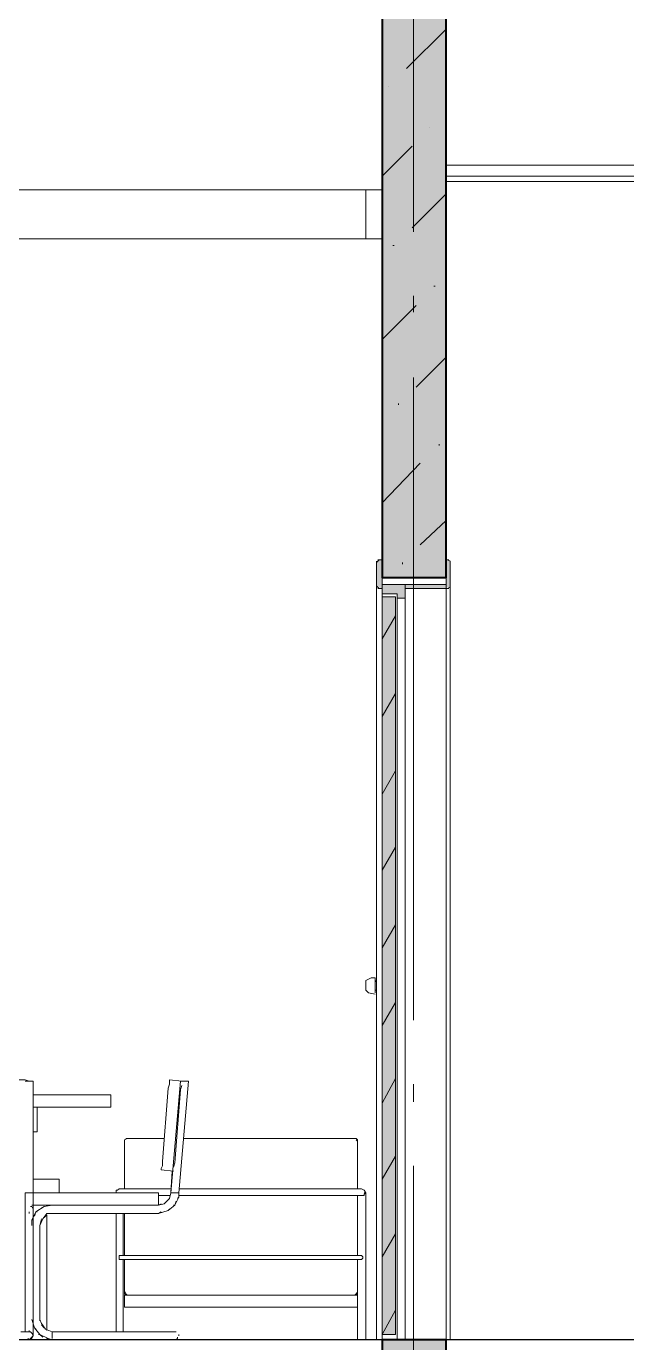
# Model space of a CAD drawing. Header units: millimetres. Extents: x -6983 to 114033, y -5968 to 36007.
# Drawn here: x 84775 to 86640, y 2094 to 6187 of the extents above; entities that cross this region are included whole.
import ezdxf

# ---------------------------------------------------------------- set-up
doc = ezdxf.new("R2010")
doc.units = ezdxf.units.MM
doc.layers.add('PDF _Геометрия', color=7, linetype='Continuous')
doc.layers.add('PDF _Сплошная заливка', color=7, linetype='Continuous', true_color=0xffffff)

msp = doc.modelspace()

# ---------------------------------------------------------------- hatches: boundary and pattern name
at = {"layer": 'PDF _Сплошная заливка', "transparency": 33554559}
h = msp.add_hatch(color=256, dxfattribs=at)
h.paths.add_polyline_path([(86079.3, 1835.4), (85880.3, 1835.4), (85880.3, 235.2), (86079.3, 235.2)])
h.paths.add_polyline_path([(85880.3, 4472.7), (86079.3, 4472.7), (86079.3, 6335.4), (85880.3, 6335.4)])
h.paths.add_polyline_path([(85880.3, 2034.3), (86079.3, 2034.3), (86079.3, 2102.1), (85880.3, 2102.1)])
for points in [[(85871.8, 4443.1), (85880.3, 4438.9), (85880.3, 4527.8), (85867.6, 4527.8), (85863.4, 4523.5), (85863.4, 4447.3), (85867.6, 4447.3)], [(86083.5, 4443.1), (86092, 4443.1), (86092, 4527.8), (86079.3, 4527.8), (86079.3, 4438.9)], [(85926.9, 4421.9), (85926.9, 4409.2), (85952.3, 4409.2), (85952.3, 4451.6), (85880.3, 4451.6), (85880.3, 4421.9)], [(85952.3, 4451.6), (85952.3, 4438.9), (86079.3, 4438.9), (86079.3, 4451.6)], [(85880.3, 4413.5), (85880.3, 2119), (85922.6, 2119), (85922.6, 4413.5)]]:
    msp.add_hatch(color=256, dxfattribs=at).paths.add_polyline_path(points)

# ---------------------------------------------------------------- linework, layer by layer
at = {"layer": 'PDF _Геометрия', "lineweight": 20}
for points in [[(85977.7, 5548), (85977.7, 7550.3)], [(85977.7, 5298.2), (85977.7, 5349)], [(85977.7, 3096.9), (85977.7, 5095)], [(85977.7, 2842.9), (85977.7, 2897.9)], [(85977.7, 645.8), (85977.7, 2643.9)]]:
    msp.add_lwpolyline(points, dxfattribs=at)
at = {"layer": 'PDF _Геометрия', "lineweight": 40}
for points in [[(85880.3, 6335.4), (85880.3, 4472.7), (86079.3, 4472.7), (86079.3, 6335.4)], [(86079.3, 2034.3), (86079.3, 2102.1), (85880.3, 2102.1), (85880.3, 2034.3)]]:
    msp.add_lwpolyline(points, dxfattribs=at)
at = {"layer": 'PDF _Геометрия', "lineweight": 9}
for points in [[(85956.5, 6056), (86079.3, 6178.7)], [(85901.5, 6000.9), (85901.5, 6000.9)], [(86028.5, 5873.9), (86028.5, 5873.9)], [(85880.3, 5721.6), (85973.4, 5814.7)], [(91878.9, 5721.6), (86079.3, 5721.6)], [(85973.4, 5560.7), (86079.3, 5666.5)], [(85914.2, 5505.7), (85918.4, 5505.7)], [(86041.2, 5378.7), (86045.4, 5378.7)], [(85880.3, 5213.6), (85986.1, 5319.4)], [(85986.1, 5065.4), (86079.3, 5158.5)], [(85931.1, 5010.4), (85931.1, 5014.6)], [(86058.1, 4883.4), (86058.1, 4887.6)], [(85880.3, 4705.6), (85998.8, 4828.3)], [(85998.8, 4574.3), (86079.3, 4650.5)], [(85863.4, 2102.1), (85863.4, 4519.3), (85863.4, 4523.5), (85863.4, 4519.3), (85863.4, 4523.5)], [(85863.4, 4519.3), (85863.4, 4519.3)], [(85863.4, 4519.3), (85863.4, 4519.3)], [(85863.4, 4519.3), (85863.4, 4519.3)], [(85880.3, 4527.8), (85871.8, 4527.8), (85867.6, 4527.8)], [(85871.8, 4527.8), (85871.8, 4527.8)], [(85871.8, 4527.8), (85871.8, 4527.8)], [(85871.8, 4527.8), (85871.8, 4527.8)], [(85943.8, 4515.1), (85943.8, 4519.3)], [(86087.7, 4527.8), (86083.5, 4527.8), (86079.3, 4527.8)], [(86087.7, 4527.8), (86087.7, 4527.8)], [(86087.7, 4527.8), (86087.7, 4527.8)], [(86087.7, 4527.8), (86087.7, 4527.8)], [(86092, 4523.5), (86092, 4519.3), (86092, 4523.5), (86092, 4519.3), (86092, 2102.1)], [(86092, 4519.3), (86092, 4519.3)], [(86092, 4519.3), (86092, 4519.3)], [(86092, 4519.3), (86092, 4519.3)], [(85863.4, 4443.1), (85863.4, 4447.3), (85863.4, 2102.1), (85863.4, 3194.3)], [(85863.4, 4447.3), (85863.4, 4447.3)], [(85863.4, 4447.3), (85863.4, 3211.2)], [(85867.6, 4438.9), (85871.8, 4438.9), (85880.3, 4438.9), (85880.3, 2144.4), (85880.3, 4421.9), (85926.9, 4421.9), (85926.9, 2102.1)], [(85871.8, 4438.9), (85871.8, 4438.9)], [(85952.3, 4438.9), (86079.3, 4438.9), (86079.3, 2102.1), (86011.5, 2102.1)], [(86087.7, 2102.1), (86083.5, 2102.1), (86079.3, 2102.1), (86079.3, 4438.9), (86083.5, 4438.9), (86087.7, 4438.9)], [(86087.7, 4438.9), (86087.7, 4438.9)], [(86092, 4447.3), (86092, 2102.1), (86092, 4447.3), (86092, 4443.1)], [(86092, 4447.3), (86092, 4447.3)], [(85952.3, 4409.2), (85926.9, 4409.2), (85926.9, 2102.1), (85952.3, 2102.1)], [(85880.3, 4282.2), (85922.6, 4354.2)], [(85880.3, 4040.9), (85922.6, 4112.9)], [(85880.3, 3799.6), (85922.6, 3871.6)], [(85880.3, 3562.6), (85922.6, 3634.5)], [(85880.3, 3321.3), (85922.6, 3393.2)], [(85829.5, 3219.7), (85829.5, 3215.4), (85829.5, 3202.7), (85829.5, 3194.3), (85829.5, 3190), (85829.5, 3194.3), (85829.5, 3202.7), (85829.5, 3215.4), (85829.5, 3219.7), (85846.4, 3228.1), (85859.1, 3228.1), (85859.1, 3219.7), (85859.1, 3228.1)], [(85859.1, 3190), (85859.1, 3181.6), (85859.1, 3190), (85859.1, 3202.7), (85859.1, 3219.7), (85863.4, 3215.4)], [(85859.1, 3177.3), (85838, 3181.6), (85829.5, 3190)], [(85863.4, 3190), (85859.1, 3190), (85859.1, 3185.8)], [(85880.3, 3080), (85922.6, 3151.9)], [(85880.3, 2838.7), (85922.6, 2914.9)], [(85880.3, 2601.6), (85922.6, 2673.6)], [(85880.3, 2360.3), (85922.6, 2432.3)], [(85867.6, 2102.1), (85871.8, 2102.1), (85880.3, 2102.1), (85880.3, 2119), (85922.6, 2195.2)], [(85871.8, 2102.1), (85871.8, 2102.1)], [(85893, 2102.1), (85880.3, 2102.1)], [(86070.8, 2102.1), (86070.8, 2102.1)], [(86087.7, 2102.1), (86087.7, 2102.1)]]:
    msp.add_lwpolyline(points, dxfattribs=at)
at = {"layer": 'PDF _Геометрия', "lineweight": 18}
for points in [[(86079.3, 6170.3), (86079.3, 5755.4), (91878.9, 5755.4), (91878.9, 5704.6), (86079.3, 5704.6)], [(86079.3, 5755.4), (86079.3, 5704.6), (86079.3, 4527.8)], [(84504.5, 5526.8), (84855.8, 5526.8), (85203, 5526.8), (85554.3, 5526.8), (85829.5, 5526.8), (85880.3, 5526.8), (85880.3, 5679.2), (85829.5, 5679.2), (85829.5, 5526.8), (85829.5, 5679.2), (85554.3, 5679.2), (85203, 5679.2), (84855.8, 5679.2), (84504.5, 5679.2)], [(86134.3, 2102.1), (86612.7, 2102.1)]]:
    msp.add_lwpolyline(points, dxfattribs=at)
at = {"layer": 'PDF _Геометрия', "lineweight": 13}
for points in [[(85880.3, 4438.9), (85880.3, 4527.8), (85871.8, 4527.8), (85867.6, 4523.5), (85863.4, 4519.3), (85863.4, 4447.3), (85867.6, 4443.1), (85871.8, 4438.9)], [(86079.3, 4527.8), (86079.3, 4438.9), (86083.5, 4438.9), (86092, 4443.1), (86092, 4447.3), (86092, 4519.3), (86092, 4523.5), (86083.5, 4527.8)], [(85952.3, 4409.2), (85952.3, 4451.6), (85880.3, 4451.6), (85880.3, 4421.9), (85926.9, 4421.9), (85926.9, 4409.2)], [(86079.3, 4438.9), (86079.3, 4451.6), (85952.3, 4451.6), (85952.3, 4438.9)], [(85880.3, 2119), (85922.6, 2119), (85922.6, 4413.5), (85880.3, 4413.5)]]:
    msp.add_lwpolyline(points, close=True, dxfattribs=at)
at = {"layer": 'PDF _Геометрия', "lineweight": 9}
for points in [[(85871.8, 4527.8), (85867.6, 4527.8)], [(86083.5, 4527.8), (86087.7, 4527.8)], [(85952.3, 2102.1), (85952.3, 4409.2)]]:
    msp.add_lwpolyline(points, close=True, dxfattribs=at)
at = {"layer": 'PDF _Геометрия', "color": 36, "lineweight": 9, "true_color": 0x7f3f00}
msp.add_lwpolyline([(86079.3, 4451.6), (86079.3, 4472.7), (85880.3, 4472.7), (85880.3, 4451.6)], close=True, dxfattribs=at)
at = {"layer": 'PDF _Геометрия', "color": 253, "lineweight": 9, "true_color": 0xababab}
for points in [[(84377.5, 2906.4), (84390.2, 2910.6), (84771.2, 2910.6), (84783.9, 2906.4), (84788.1, 2906.4), (84792.3, 2906.4), (84796.6, 2906.4), (84792.3, 2906.4), (84788.1, 2906.4), (84783.9, 2906.4), (84775.4, 2906.4), (84771.2, 2906.4), (84775.4, 2906.4), (84783.9, 2906.4)], [(85258, 2906.4), (85253.8, 2906.4), (85258, 2906.4), (85266.5, 2906.4), (85258, 2906.4), (85266.5, 2906.4), (85258, 2906.4), (85219.9, 2910.6), (85219.9, 2906.4), (85219.9, 2897.9), (85215.7, 2885.2), (85198.7, 2656.6)], [(85215.7, 2885.2), (85219.9, 2897.9), (85219.9, 2906.4), (85219.9, 2910.6)], [(84771.2, 2127.5), (84771.2, 2140.2), (84771.2, 2165.6), (84771.2, 2457.7), (84771.2, 2483.1), (84771.2, 2500), (84771.2, 2508.5), (84771.2, 2516.9), (84771.2, 2538.1), (84771.2, 2559.3), (84775.4, 2559.3), (84783.9, 2559.3), (84788.1, 2559.3), (84792.3, 2559.3), (84796.6, 2559.3), (84796.6, 2906.4)], [(84796.6, 2906.4), (84796.6, 2906.4)], [(84796.6, 2906.4), (84796.6, 2906.4)], [(84796.6, 2881), (84796.6, 2885.2)], [(85228.4, 2627), (85224.1, 2559.3), (85219.9, 2542.3), (85224.1, 2559.3), (85253.8, 2906.4), (85258, 2906.4), (85253.8, 2906.4)], [(85245.3, 2542.3), (85249.5, 2546.6), (85249.5, 2559.3), (85279.2, 2906.4), (85274.9, 2906.4), (85270.7, 2906.4), (85266.5, 2906.4), (85270.7, 2906.4), (85274.9, 2906.4), (85279.2, 2906.4), (85249.5, 2559.3), (85245.3, 2559.3), (85241.1, 2559.3), (85236.8, 2559.3), (85232.6, 2559.3), (85228.4, 2559.3), (85224.1, 2559.3)], [(85258, 2893.7), (85253.8, 2881), (85236.8, 2652.4), (85232.6, 2639.7)], [(85253.8, 2906.4), (85253.8, 2906.4)], [(85279.2, 2906.4), (85279.2, 2906.4)], [(85037.9, 2864.1), (85029.4, 2864.1), (85037.9, 2864.1), (85037.9, 2826), (85029.4, 2826), (85012.5, 2826), (84982.8, 2826), (84940.5, 2826), (84889.7, 2826), (84830.4, 2826), (84796.6, 2826), (84809.3, 2826), (84809.3, 2749.8), (84796.6, 2749.8)], [(84813.5, 2826), (84830.4, 2826), (84889.7, 2826), (84940.5, 2826), (84982.8, 2826), (85012.5, 2826), (85029.4, 2826), (85037.9, 2826)], [(85084.4, 2728.6), (85088.7, 2728.6), (85203, 2728.6), (85088.7, 2728.6), (85080.2, 2724.4), (85080.2, 2720.1), (85080.2, 2572), (85080.2, 2720.1), (85080.2, 2724.4)], [(85799.9, 2724.4), (85804.1, 2720.1), (85804.1, 2572), (85804.1, 2720.1), (85804.1, 2724.4), (85799.9, 2728.6), (85795.6, 2728.6), (85262.2, 2728.6), (85795.6, 2728.6), (85681.3, 2728.6), (85795.6, 2728.6), (85799.9, 2728.6), (85795.6, 2728.6)], [(85194.5, 2631.2), (85194.5, 2635.5), (85194.5, 2631.2), (85232.6, 2627)], [(84877, 2559.3), (84877, 2601.6), (84872.8, 2601.6), (84864.3, 2601.6), (84847.4, 2601.6), (84826.2, 2601.6), (84796.6, 2601.6)], [(84826.2, 2601.6), (84847.4, 2601.6), (84864.3, 2601.6), (84872.8, 2601.6), (84877, 2601.6)], [(84792.3, 2559.3), (84788.1, 2559.3), (84783.9, 2559.3), (84779.6, 2559.3), (84775.4, 2559.3), (84771.2, 2559.3)], [(84817.7, 2521.2), (84805, 2521.2), (84796.6, 2521.2), (84792.3, 2521.2), (84796.6, 2521.2), (84792.3, 2521.2), (84796.6, 2521.2), (84805, 2521.2), (84817.7, 2521.2), (85160.6, 2521.2), (85173.3, 2521.2), (85181.8, 2521.2), (85186, 2521.2), (85186, 2559.3), (85181.8, 2559.3), (85173.3, 2559.3), (85160.6, 2559.3)], [(84792.3, 2559.3), (84792.3, 2559.3)], [(84796.6, 2521.2), (84796.6, 2559.3), (84805, 2559.3), (84817.7, 2559.3), (85160.6, 2559.3), (85173.3, 2559.3), (85181.8, 2559.3), (85186, 2559.3)], [(84817.7, 2559.3), (84805, 2559.3), (84796.6, 2559.3), (84796.6, 2533.9), (84796.6, 2516.9), (84796.6, 2508.5)], [(84796.6, 2559.3), (84796.6, 2559.3)], [(84796.6, 2559.3), (84796.6, 2559.3)], [(84796.6, 2559.3), (84796.6, 2559.3)], [(84796.6, 2559.3), (84796.6, 2559.3)], [(84796.6, 2559.3), (84796.6, 2559.3)], [(85224.1, 2572), (85067.5, 2572), (85080.2, 2572)], [(85067.5, 2572), (85067.5, 2572)], [(85067.5, 2572), (85067.5, 2572)], [(85186, 2550.8), (85219.9, 2550.8)], [(85215.7, 2538.1), (85203, 2525.4), (85219.9, 2542.3)], [(85215.7, 2504.2), (85236.8, 2521.2), (85249.5, 2546.6), (85249.5, 2559.3)], [(85232.6, 2559.3), (85232.6, 2559.3)], [(85245.3, 2559.3), (85245.3, 2559.3)], [(85804.1, 2572), (85816.8, 2572), (85249.5, 2572)], [(85249.5, 2559.3), (85249.5, 2559.3)], [(85249.5, 2559.3), (85249.5, 2559.3)], [(85249.5, 2550.8), (85816.8, 2550.8), (85812.6, 2550.8)], [(85804.1, 2550.8), (85804.1, 2550.8)], [(85804.1, 2550.8), (85804.1, 2364.5)], [(85804.1, 2550.8), (85804.1, 2364.5)], [(85816.8, 2550.8), (85825.3, 2550.8), (85825.3, 2555), (85829.5, 2559.3), (85825.3, 2559.3), (85829.5, 2559.3), (85829.5, 2102.1), (85829.5, 2559.3), (85825.3, 2567.7), (85816.8, 2572), (85812.6, 2572), (85816.8, 2572), (85825.3, 2567.7), (85829.5, 2559.3), (85825.3, 2559.3), (85829.5, 2559.3), (85825.3, 2555), (85825.3, 2550.8)], [(85816.8, 2572), (85816.8, 2572)], [(85816.8, 2572), (85816.8, 2572)], [(85816.8, 2550.8), (85816.8, 2550.8)], [(85821, 2550.8), (85821, 2550.8)], [(85821, 2550.8), (85821, 2550.8)], [(85821, 2550.8), (85821, 2550.8)], [(85821, 2550.8), (85821, 2550.8)], [(85821, 2550.8), (85821, 2550.8)], [(85825.3, 2567.7), (85825.3, 2567.7)], [(85825.3, 2567.7), (85825.3, 2567.7)], [(84788.1, 2516.9), (84792.3, 2516.9), (84796.6, 2508.5), (84796.6, 2504.2), (84796.6, 2487.3), (84796.6, 2461.9), (84796.6, 2457.7), (84796.6, 2165.6), (84796.6, 2144.4), (84796.6, 2123.2), (84796.6, 2114.8), (84792.3, 2110.5), (84796.6, 2114.8), (84792.3, 2123.2), (84788.1, 2127.5), (84783.9, 2127.5), (84783.9, 2131.7), (84783.9, 2127.5), (84775.4, 2127.5), (84758.5, 2127.5)], [(84796.6, 2478.8), (84792.3, 2474.6), (84792.3, 2457.7), (84792.3, 2474.6), (84805, 2500), (84830.4, 2516.9)], [(84809.3, 2500), (84805, 2500), (84800.8, 2487.3)], [(84834.7, 2135.9), (84822, 2152.9), (84817.7, 2165.6), (84817.7, 2457.7), (84826.2, 2478.8), (84838.9, 2495.8), (84855.8, 2495.8), (85186, 2495.8), (85215.7, 2504.2), (85219.9, 2508.5)], [(84822, 2512.7), (84830.4, 2516.9), (84855.8, 2521.2), (84847.4, 2521.2)], [(84838.9, 2521.2), (84838.9, 2521.2)], [(84838.9, 2521.2), (84838.9, 2521.2)], [(84847.4, 2495.8), (84855.8, 2495.8), (85186, 2495.8), (85194.5, 2500)], [(85194.5, 2525.4), (85186, 2521.2), (84855.8, 2521.2)], [(85203, 2525.4), (85186, 2521.2)], [(85232.6, 2521.2), (85236.8, 2521.2), (85241.1, 2533.9)], [(84817.7, 2161.3), (84817.7, 2165.6), (84817.7, 2457.7), (84822, 2478.8)], [(84830.4, 2483.1), (84838.9, 2491.5)], [(85080.2, 2364.5), (85076, 2364.5), (85076, 2495.8), (85076, 2364.5)], [(85812.6, 2364.5), (85816.8, 2364.5), (85812.6, 2364.5), (85067.5, 2364.5), (85063.3, 2364.5), (85063.3, 2360.3), (85063.3, 2356.1), (85063.3, 2351.8), (85067.5, 2351.8), (85071.7, 2351.8), (85067.5, 2351.8), (85812.6, 2351.8), (85816.8, 2351.8), (85821, 2356.1), (85821, 2360.3), (85816.8, 2364.5), (85821, 2360.3), (85821, 2356.1), (85816.8, 2351.8), (85812.6, 2351.8)], [(85063.3, 2356.1), (85063.3, 2356.1)], [(85067.5, 2364.5), (85067.5, 2364.5)], [(85067.5, 2364.5), (85067.5, 2364.5)], [(85067.5, 2351.8), (85067.5, 2351.8)], [(85067.5, 2351.8), (85067.5, 2351.8)], [(85076, 2351.8), (85076, 2127.5), (85076, 2351.8), (85080.2, 2351.8)], [(85084.4, 2246), (85080.2, 2254.5), (85080.2, 2351.8), (85080.2, 2250.2), (85080.2, 2246), (85084.4, 2241.8), (85080.2, 2246), (85080.2, 2250.2), (85080.2, 2351.8), (85080.2, 2254.5)], [(85804.1, 2246), (85804.1, 2254.5), (85804.1, 2351.8), (85804.1, 2254.5), (85804.1, 2351.8), (85804.1, 2254.5), (85804.1, 2246), (85795.6, 2241.8), (85799.9, 2246), (85804.1, 2250.2), (85799.9, 2246), (85795.6, 2241.8), (85088.7, 2241.8), (85084.4, 2246), (85088.7, 2241.8)], [(85808.3, 2364.5), (85804.1, 2364.5)], [(85804.1, 2351.8), (85804.1, 2102.1), (85804.1, 2351.8), (85808.3, 2351.8)], [(85812.6, 2364.5), (85812.6, 2364.5)], [(85812.6, 2364.5), (85812.6, 2364.5)], [(85812.6, 2364.5), (85812.6, 2364.5)], [(85812.6, 2351.8), (85812.6, 2351.8)], [(85812.6, 2351.8), (85812.6, 2351.8)], [(85812.6, 2351.8), (85812.6, 2351.8)], [(85816.8, 2364.5), (85816.8, 2364.5)], [(85816.8, 2351.8), (85816.8, 2351.8)], [(85821, 2356.1), (85821, 2356.1)], [(85821, 2356.1), (85821, 2356.1)], [(85795.6, 2241.8), (85795.6, 2241.8)], [(84805, 2135.9), (84800.8, 2140.2), (84792.3, 2165.6), (84796.6, 2157.1)], [(84838.9, 2106.3), (84843.1, 2106.3), (84855.8, 2102.1), (84843.1, 2106.3), (84817.7, 2119), (84800.8, 2140.2)], [(84830.4, 2140.2), (84822, 2148.6)], [(84809.3, 2102.1), (84792.3, 2102.1), (84783.9, 2102.1), (84733.1, 2102.1), (84517.2, 2102.1), (84538.3, 2102.1), (84542.6, 2102.1), (84551, 2106.3)], [(84733.1, 2102.1), (84754.2, 2102.1), (84775.4, 2102.1), (84783.9, 2102.1), (84788.1, 2106.3)], [(84792.3, 2110.5), (84788.1, 2106.3), (84792.3, 2106.3), (84796.6, 2114.8), (84796.6, 2119), (84792.3, 2123.2), (84788.1, 2127.5), (84783.9, 2127.5), (84779.6, 2127.5)], [(84783.9, 2102.1), (84779.6, 2102.1)], [(84796.6, 2114.8), (84796.6, 2114.8)], [(84796.6, 2114.8), (84796.6, 2114.8)], [(84813.5, 2119), (84817.7, 2119), (84826.2, 2110.5)], [(84838.9, 2102.1), (84826.2, 2102.1), (84813.5, 2102.1)], [(84838.9, 2102.1), (84838.9, 2102.1)], [(85241.1, 2127.5), (85236.8, 2127.5), (85232.6, 2127.5), (85215.7, 2127.5), (85190.3, 2127.5), (85186, 2127.5), (84855.8, 2127.5), (84855.8, 2123.2), (84855.8, 2119), (84855.8, 2114.8), (84855.8, 2106.3)], [(84855.8, 2127.5), (85186, 2127.5), (85211.4, 2127.5), (85228.4, 2127.5)], [(84855.8, 2127.5), (84855.8, 2127.5)], [(84855.8, 2127.5), (84855.8, 2127.5)], [(84855.8, 2127.5), (84855.8, 2127.5)], [(84855.8, 2127.5), (84855.8, 2127.5)], [(84855.8, 2106.3), (84855.8, 2106.3)], [(84855.8, 2102.1), (84855.8, 2102.1)], [(84855.8, 2102.1), (84855.8, 2102.1)], [(84855.8, 2102.1), (84855.8, 2102.1)], [(84855.8, 2102.1), (84855.8, 2102.1)], [(85076, 2102.1), (85071.7, 2102.1), (85067.5, 2102.1), (85063.3, 2102.1), (85059, 2102.1), (85054.8, 2102.1)], [(85076, 2102.1), (85076, 2102.1)], [(85245.3, 2110.5), (85245.3, 2106.3), (85236.8, 2102.1)], [(85249.5, 2119), (85249.5, 2114.8)], [(85249.5, 2114.8), (85249.5, 2114.8)], [(85825.3, 2102.1), (85821, 2102.1), (85816.8, 2102.1), (85812.6, 2102.1), (85808.3, 2102.1), (85804.1, 2102.1)], [(85825.3, 2102.1), (85825.3, 2102.1)]]:
    msp.add_lwpolyline(points, dxfattribs=at)
for points in [[(85279.2, 2906.4), (85274.9, 2906.4), (85270.7, 2906.4), (85266.5, 2906.4), (85270.7, 2906.4), (85274.9, 2906.4)], [(84796.6, 2864.1), (84830.4, 2864.1), (84889.7, 2864.1), (84940.5, 2864.1), (84982.8, 2864.1), (85012.5, 2864.1), (85029.4, 2864.1), (85012.5, 2864.1), (84982.8, 2864.1), (84940.5, 2864.1), (84889.7, 2864.1), (84830.4, 2864.1)], [(85804.1, 2724.4), (85799.9, 2728.6), (85804.1, 2720.1), (85804.1, 2572), (85804.1, 2720.1)], [(85198.7, 2656.6), (85198.7, 2643.9), (85194.5, 2635.5), (85198.7, 2643.9)], [(85067.5, 2572), (85063.3, 2572), (85059, 2567.7), (85054.8, 2567.7), (85054.8, 2559.3), (85054.8, 2567.7), (85059, 2567.7), (85063.3, 2572)], [(85804.1, 2550.8), (85804.1, 2364.5)], [(85804.1, 2550.8), (85804.1, 2364.5)], [(84783.9, 2495.8), (84783.9, 2500)], [(84838.9, 2491.5), (84838.9, 2131.7)], [(85054.8, 2127.5), (85054.8, 2495.8)], [(85080.2, 2364.5), (85080.2, 2466.1), (85080.2, 2364.5), (85080.2, 2495.8)], [(85071.7, 2364.5), (85067.5, 2364.5)], [(85080.2, 2203.7), (85080.2, 2241.8), (85804.1, 2241.8), (85804.1, 2203.7)], [(84834.7, 2135.9), (84855.8, 2127.5)], [(84788.1, 2106.3), (84783.9, 2102.1), (84779.6, 2106.3), (84783.9, 2102.1)], [(84838.9, 2106.3), (84838.9, 2102.1)], [(85186, 2102.1), (84855.8, 2102.1), (85186, 2102.1), (85211.4, 2102.1), (85228.4, 2102.1), (85236.8, 2102.1), (85232.6, 2102.1), (85215.7, 2102.1), (85190.3, 2102.1)]]:
    msp.add_lwpolyline(points, close=True, dxfattribs=at)
at = {"layer": 'PDF _Геометрия', "lineweight": 30}
for points in [[(85880.3, 2034.3), (85880.3, 2102.1), (76880.3, 2102.1)], [(91878.9, 2102.1), (86079.3, 2102.1), (86079.3, 2034.3)]]:
    msp.add_lwpolyline(points, dxfattribs=at)

doc.saveas('drawing.dxf')
